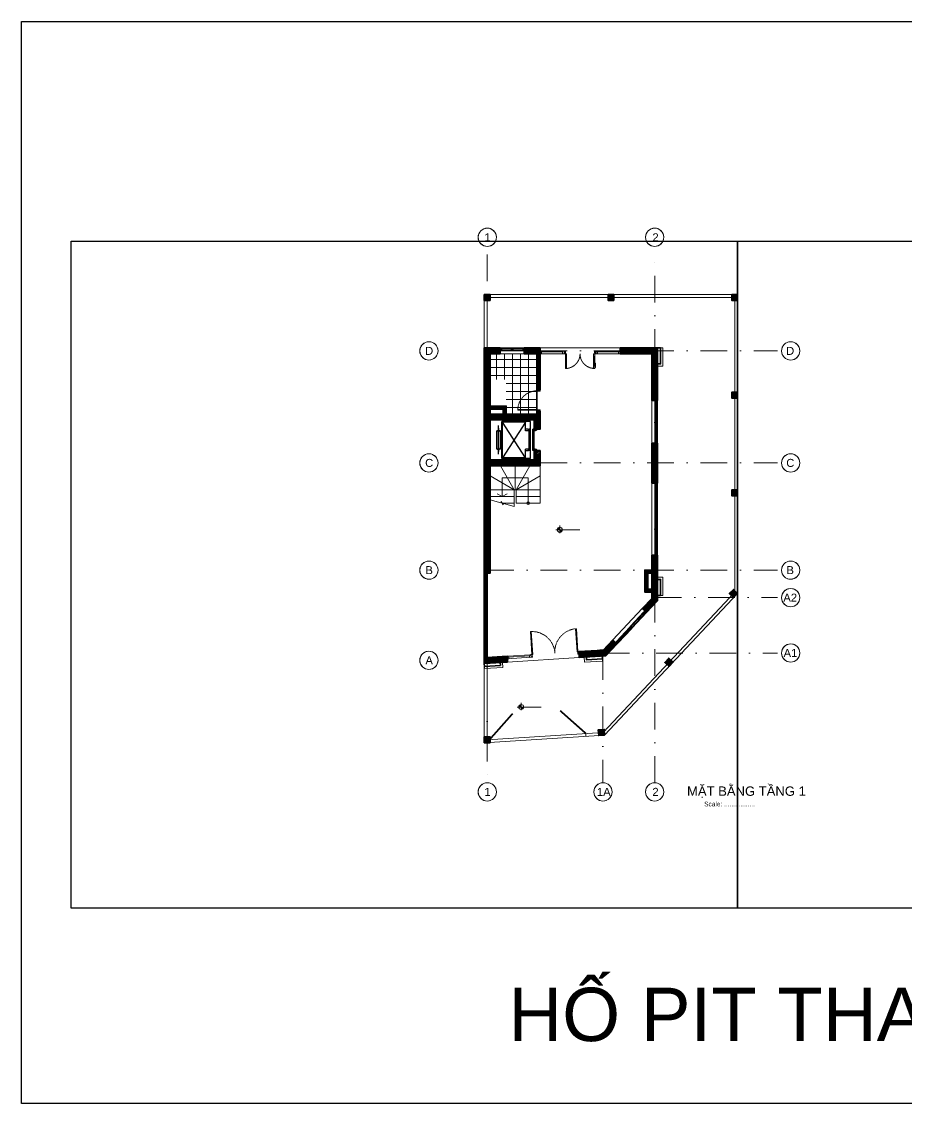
# Model space of a CAD drawing. Header units: millimetres. Extents: x -507089 to 1145492, y -1925330 to 49778.
# Drawn here: x 218842 to 252028, y -207316 to -166770 of the extents above; entities that cross this region are included whole.
import ezdxf
from ezdxf.enums import TextEntityAlignment as Align

# ---------------------------------------------------------------- set-up
doc = ezdxf.new("R2010")
doc.units = ezdxf.units.MM
doc.header["$MEASUREMENT"] = 0
doc.set_wipeout_variables(frame=1)
for name, pattern in [('DASHDOT', [1, 0.5, -0.25, 0, -0.25]), ('DASHED2', [0.375, 0.25, -0.125]), ('HIDDEN', [0.75, 0.5, -0.25]), ('HIDDEN2', [0.1875, 0.125, -0.0625])]:
    doc.linetypes.add(name, pattern=pattern)
doc.layers.get('Defpoints').update_dxf_attribs({"color": 6})
for name, color, linetype, lineweight in [('A-COT VACH', 2, 'Continuous', 35), ('A-CUA', 25, 'Continuous', 5), ('A-DIM', 251, 'Continuous', 15), ('A-HATCH', 251, 'Continuous', 5), ('A-KY HIEU', 34, 'Continuous', 20), ('A-NET THAY', 125, 'Continuous', 18), ('A-TRUC', 251, 'DASHDOT', 5), ('A-TUONG', 7, 'Continuous', 35), ('E-NoiThat', 32, 'Continuous', 9)]:
    doc.layers.add(name, color=color, linetype=linetype, lineweight=lineweight)
doc.layers.add('A-NOITHAT', color=252, linetype='Continuous')
doc.layers.add('QUYEN', color=7, linetype='Continuous')
doc.layers.add('LUOI GIONG', color=160, linetype='Continuous', plot=False)
doc.layers.get('A-DIM').off()
doc.styles.add('A1-arial', font='arial.ttf', dxfattribs={"width": 0.8})
doc.styles.get("Standard").update_dxf_attribs({"font": 'arial.ttf'})

# ---------------------------------------------------------------- blocks, each defined once
blk = doc.blocks.new('cot 220')
at = {"layer": 'A-COT VACH'}
h = blk.add_hatch(color=251, dxfattribs=at)
h.dxf.hatch_style = 1
h.paths.add_polyline_path([(110, 110), (-110, 110), (-110, -110), (110, -110)])
blk.add_lwpolyline([(-110, -110), (110, -110), (110, 110), (-110, 110)], close=True, dxfattribs=at)
blk = doc.blocks.new('AP11B2')
at = {"layer": 'A-NOITHAT'}
for p, q in [((-725, 166), (-725, 1292)), ((725, 1292), (-725, 1292)), ((558, 1417), (-568, 1417)), ((-435, 1392), (-435, 1442)), ((-385, 1392), (-385, 1442)), ((-335, 1442), (-385, 1442)), ((-335, 1392), (-385, 1392)), ((360, 1492), (-360, 1492)), ((-360, 1342), (-360, 1492)), ((360, 1342), (-360, 1342)), ((-335, 1392), (-335, 1442)), ((385, 1442), (335, 1442)), ((335, 1392), (335, 1442)), ((385, 1392), (335, 1392)), ((360, 1342), (360, 1492)), ((385, 1392), (385, 1442)), ((435, 1392), (435, 1442)), ((725, 166), (725, 1292)), ((-850, 757), (-850, 857)), ((-750, 757), (-750, 857)), ((-695, 366), (-695, 1262)), ((695, 1262), (-695, 1262)), ((695, 366), (-695, 1262)), ((-695, 366), (695, 1262)), ((695, 366), (695, 1262)), ((750, 757), (750, 857)), ((850, 757), (850, 857)), ((-750, 807), (-850, 807)), ((750, 807), (850, 807)), ((725, 166), (-725, 166)), ((-360, 366), (-695, 366)), ((-420, 246), (-420, 366)), ((-360, 246), (-420, 246)), ((417, 226), (-417, 226)), ((-417, 186), (-417, 226)), ((417, 186), (-417, 186)), ((417, 79), (-417, 79)), ((-417, 39), (-417, 79)), ((417, 39), (-417, 39)), ((-407, -67), (-407, 25)), ((-367, 25), (-407, 25)), ((-360, 246), (-360, 366)), ((-357, -15), (-357, 15)), ((0, 186), (0, 226)), ((0, 39), (0, 79)), ((357, -15), (357, 15)), ((695, 366), (360, 366)), ((360, 246), (360, 366)), ((420, 246), (360, 246)), ((407, 25), (367, 25)), ((407, -67), (407, 25)), ((417, 186), (417, 226)), ((417, 39), (417, 79)), ((420, 246), (420, 366)), ((-387, -77), (-397, -77)), ((-377, -67), (-377, -25)), ((-367, -25), (-377, -25)), ((377, -25), (367, -25)), ((377, -67), (377, -25)), ((397, -77), (387, -77))]:
    blk.add_line(p, q, dxfattribs=at)
for centre, start, end in [((-367, 15), 0, 90), ((367, 15), 90, 180), ((-397, -67), 180, 270), ((-387, -67), 270, 0), ((-367, -15), 270, 0), ((367, -15), 180, 270), ((387, -67), 180, 270), ((397, -67), 270, 0)]:
    blk.add_arc(centre, 10, start, end, dxfattribs=at)
for p in [(-900, 0), (900, 0)]:
    blk.add_point(p, dxfattribs=at)
blk = doc.blocks.new('cum tm 2')
at = {"layer": 'A-NET THAY'}
blk.add_line((-1650, -1370), (-1650, -570), dxfattribs=at)
at = {"layer": 'A-TUONG'}
for points in [[(0, 0), (-1870, 0), (-1870, -570), (-1650, -570), (-1650, -220), (0, -220)], [(0, -1720), (-1650, -1720), (-1650, -1370), (-1870, -1370), (-1870, -1940), (0, -1940)]]:
    blk.add_lwpolyline(points, dxfattribs=at)
at = {"layer": 'E-NoiThat', "xscale": 0.9583333333333351, "yscale": 0.9583333333333351, "zscale": 0.9583333333333351, "rotation": 270}
blk.add_blockref('AP11B2', (-1674, -970), dxfattribs=at)
blk = doc.blocks.new('*U198')
blk.add_line((100, 70), (867, 70))
for points in [[(-147, 1067), (-147, 1007), (-40, 1007), (-40, 1017), (0, 1017), (0, 1067)], [(-147, 0), (-147, 60), (-40, 60), (-40, 50), (0, 50), (0, 0)], [(0, 50), (967, 50), (967, 90), (0, 90)], [(100, 50), (100, 90), (867, 90), (867, 50)]]:
    blk.add_lwpolyline(points, close=True)
at = {"linetype": 'HIDDEN'}
blk.add_arc((0, 50), 967, 360, 90, dxfattribs=at)
blk = doc.blocks.new('*U193')
at = {"layer": 'A-CUA', "color": 32}
for points in [[(60, -40), (45, -40), (45, -18), (0, -18), (0, -40), (0, -40), (0, -82), (0, -82), (0, -103), (45, -103), (45, -82), (60, -82)], [(30, -82), (60, -82), (60, -40), (30, -40)], [(443, -82), (413, -82), (413, -40), (443, -40)], [(473, -82), (457, -82), (457, -40), (473, -40), (473, -18), (427, -18), (427, -40), (443, -40), (443, -82), (427, -82), (427, -103), (473, -103)], [(457, -82), (487, -82), (487, -40), (457, -40)], [(840, -40), (855, -40), (855, -18), (900, -18), (900, -40), (900, -40), (900, -82), (900, -82), (900, -103), (855, -103), (855, -82), (840, -82)], [(870, -82), (840, -82), (840, -40), (870, -40)]]:
    blk.add_lwpolyline(points, close=True, dxfattribs=at)
at = {"layer": 'A-CUA', "color": 37, "lineweight": -2}
for points in [[(45, -18), (427, -18), (427, -40), (45, -40)], [(45, -82), (427, -82), (427, -103), (45, -103)], [(855, -18), (473, -18), (473, -40), (855, -40)], [(855, -82), (473, -82), (473, -103), (855, -103)]]:
    blk.add_lwpolyline(points, close=True, dxfattribs=at)
blk = doc.blocks.new('*U181')
h = blk.add_hatch(color=254)
h.dxf.hatch_style = 1
h.paths.add_polyline_path([(22, 345), (22, 514), (50, 514), (50, 486), (27, 486), (27, 345)])
h = blk.add_hatch(color=253)
h.dxf.hatch_style = 1
h.paths.add_polyline_path([(50, 450), (90, 450), (90, 550), (50, 550)])
h.paths.add_polyline_path([(50, 100), (90, 100), (90, 0), (50, 0)])
h = blk.add_hatch(color=254)
h.dxf.hatch_style = 1
h.paths.add_polyline_path([(50, 450), (90, 450), (90, 100), (50, 100)])
h = blk.add_hatch(color=253)
h.dxf.hatch_style = 1
h.paths.add_polyline_path([(1150, 100), (1110, 100), (1110, 0), (1150, 0)])
h.paths.add_polyline_path([(1150, 450), (1110, 450), (1110, 550), (1150, 550)])
h = blk.add_hatch(color=254)
h.dxf.hatch_style = 1
h.paths.add_polyline_path([(1110, 450), (1150, 450), (1150, 100), (1110, 100)])
h = blk.add_hatch(color=253)
h.dxf.hatch_style = 1
h.paths.add_polyline_path([(0, 0), (50, 0), (50, -40), (60, -40), (60, -110), (0, -110)])
h = blk.add_hatch(color=253)
h.dxf.hatch_style = 1
h.paths.add_polyline_path([(1200, 0), (1150, 0), (1150, -40), (1140, -40), (1140, -110), (1200, -110)])
at = {"linetype": 'Continuous'}
blk.add_line((70, 100), (70, 450), dxfattribs=at)
for p, q in [((90, 450), (90, 100)), ((1110, 450), (1110, 100)), ((1130, 100), (1130, 450))]:
    blk.add_line(p, q)
for points in [[(22, 345), (22, 514), (50, 514), (50, 486), (27, 486), (27, 345)], [(50, 450), (90, 450), (90, 100), (50, 100)], [(1110, 450), (1150, 450), (1150, 100), (1110, 100)], [(0, 0), (50, 0), (50, -40), (60, -40), (60, -110), (0, -110)], [(1200, 0), (1150, 0), (1150, -40), (1140, -40), (1140, -110), (1200, -110)]]:
    blk.add_lwpolyline(points, close=True)
for points in [[(50, 450), (90, 450), (90, 550), (50, 550), (50, 450)], [(50, 453), (50, 100)], [(1150, 450), (1110, 450), (1110, 550), (1150, 550), (1150, 450)], [(1150, 453), (1150, 100)], [(50, 100), (90, 100), (90, 0), (50, 0), (50, 100)], [(1150, 100), (1110, 100), (1110, 0), (1150, 0), (1150, 100)]]:
    blk.add_lwpolyline(points)
at = {"linetype": 'HIDDEN', "ltscale": 30}
for points in [[(600, 0, 0.414214), (50, 550, 0.414214)], [(600, 0, -0.414214), (1150, 550, -0.414214)]]:
    blk.add_lwpolyline(points, format="xyb", dxfattribs=at)
blk = doc.blocks.new('*U414')
at = {"ltscale": 10}
for p, q in [((900, 0), (0, 0)), ((855, -70), (45, -70)), ((855, -110), (45, -110))]:
    blk.add_line(p, q, dxfattribs=at)
for points in [[(0, -110), (45, -110), (45, -70), (60, -70), (60, 0), (0, 0)], [(900, -110), (855, -110), (855, -70), (840, -70), (840, 0), (900, 0)]]:
    blk.add_lwpolyline(points, close=True, dxfattribs=at)
blk = doc.blocks.new('*U182')
at = {"ltscale": 10}
for p, q in [((900, 0), (0, 0)), ((855, -70), (45, -70)), ((855, -110), (45, -110))]:
    blk.add_line(p, q, dxfattribs=at)
for points in [[(0, -110), (45, -110), (45, -70), (60, -70), (60, 0), (0, 0)], [(900, -110), (855, -110), (855, -70), (840, -70), (840, 0), (900, 0)]]:
    blk.add_lwpolyline(points, close=True, dxfattribs=at)
blk = doc.blocks.new('Drawing Title - Metric')
at = {"style": 'A1-arial', "flags": 8}
blk.add_attdef('VIEWNAME', text='', height=4, dxfattribs=at).set_placement((25.62, -12.99), align=Align.BOTTOM_LEFT)
blk.add_attdef('VPSCALE', text='', height=2, dxfattribs=at).set_placement((54.7, -14.31), align=Align.TOP_RIGHT)
blk = doc.blocks.new('cotMB')
h = blk.add_hatch(color=256)
h.paths.add_polyline_path([(0, 156, 0.414214), (-156, 0), (0, 0)])
h.paths.add_polyline_path([(156, 0), (0, 0), (0, -156, 0.414214)])
for p, q in [((-256, 0), (1244, 0)), ((0, 256), (0, -206))]:
    blk.add_line(p, q)
blk.add_circle((0, 0), 156)
at = {"color": 6, "style": 'A1-arial'}
for tag, p in [('%%P0.000', (200, 85)), ('-0.050', (200, -317))]:
    blk.add_attdef(tag, p, '', height=250, dxfattribs=at)
blk = doc.blocks.new('Tag - Metric')
blk.add_lwpolyline([(0, 3.44), (-1.1, 3.26), (-2.06, 2.76), (-2.71, 2.12), (-3.13, 1.43), (-3.37, 0.73), (-3.44, 0), (-3.3, -0.99), (-2.83, -1.96), (-2.11, -2.72), (-1.16, -3.24), (0, -3.44), (1.28, -3.19), (2.29, -2.57), (2.96, -1.75), (3.33, -0.88), (3.44, 0), (3.34, 0.84), (3.08, 1.53), (2.65, 2.2), (1.84, 2.91), (1.07, 3.27), (0, 3.44)], close=True)
blk.add_circle((0, 0), 3.44)
at = {"style": 'A1-arial', "flags": 8}
blk.add_attdef('1', text='', height=3, dxfattribs=at).set_placement((0, 0), align=Align.MIDDLE_CENTER)
blk = doc.blocks.new('cot gia md a1')
at = {"layer": 'A-NET THAY'}
blk.add_lwpolyline([(680, 0), (680, -190), (0, -190), (0, -110)], dxfattribs=at)
at = {"layer": 'A-TUONG'}
blk.add_lwpolyline([(600, 0), (600, -110), (0, -110), (0, 0)], dxfattribs=at)
blk = doc.blocks.new('*U200')
at = {"layer": 'A-CUA', "color": 32}
for points in [[(60, -40), (45, -40), (45, -18), (0, -18), (0, -40), (0, -40), (0, -82), (0, -82), (0, -103), (45, -103), (45, -82), (60, -82)], [(30, -82), (60, -82), (60, -40), (30, -40)], [(792, -82), (762, -82), (762, -40), (792, -40)], [(822, -82), (807, -82), (807, -40), (822, -40), (822, -18), (777, -18), (777, -40), (792, -40), (792, -82), (777, -82), (777, -103), (822, -103)], [(807, -82), (837, -82), (837, -40), (807, -40)], [(1540, -40), (1555, -40), (1555, -18), (1600, -18), (1600, -40), (1600, -40), (1600, -82), (1600, -82), (1600, -103), (1555, -103), (1555, -82), (1540, -82)], [(1570, -82), (1540, -82), (1540, -40), (1570, -40)]]:
    blk.add_lwpolyline(points, close=True, dxfattribs=at)
at = {"layer": 'A-CUA', "color": 37, "lineweight": -2}
for points in [[(45, -18), (777, -18), (777, -40), (45, -40)], [(45, -82), (777, -82), (777, -103), (45, -103)], [(1555, -18), (822, -18), (822, -40), (1555, -40)], [(1555, -82), (822, -82), (822, -103), (1555, -103)]]:
    blk.add_lwpolyline(points, close=True, dxfattribs=at)
blk = doc.blocks.new('*U232')
at = {"layer": 'A-CUA', "color": 32}
for points in [[(60, -40), (45, -40), (45, -18), (0, -18), (0, -40), (0, -40), (0, -82), (0, -82), (0, -103), (45, -103), (45, -82), (60, -82)], [(30, -82), (60, -82), (60, -40), (30, -40)], [(900, -82), (870, -82), (870, -40), (900, -40)], [(930, -82), (915, -82), (915, -40), (930, -40), (930, -18), (885, -18), (885, -40), (900, -40), (900, -82), (885, -82), (885, -103), (930, -103)], [(915, -82), (945, -82), (945, -40), (915, -40)], [(1785, -82), (1755, -82), (1755, -40), (1785, -40)], [(1815, -82), (1800, -82), (1800, -40), (1815, -40), (1815, -18), (1770, -18), (1770, -40), (1785, -40), (1785, -82), (1770, -82), (1770, -103), (1815, -103)], [(1800, -82), (1830, -82), (1830, -40), (1800, -40)], [(2640, -40), (2655, -40), (2655, -18), (2700, -18), (2700, -40), (2700, -40), (2700, -82), (2700, -82), (2700, -103), (2655, -103), (2655, -82), (2640, -82)], [(2670, -82), (2640, -82), (2640, -40), (2670, -40)]]:
    blk.add_lwpolyline(points, close=True, dxfattribs=at)
at = {"layer": 'A-CUA', "color": 37, "lineweight": -2}
for points in [[(45, -18), (885, -18), (885, -40), (45, -40)], [(45, -82), (885, -82), (885, -103), (45, -103)], [(930, -18), (1770, -18), (1770, -40), (930, -40)], [(1770, -82), (930, -82), (930, -103), (1770, -103)], [(2655, -18), (1815, -18), (1815, -40), (2655, -40)], [(2655, -82), (1815, -82), (1815, -103), (2655, -103)]]:
    blk.add_lwpolyline(points, close=True, dxfattribs=at)
blk = doc.blocks.new('*U234')
for p, q in [((90, 1050), (50, 1050)), ((70, 100), (70, 1050)), ((2310, 1050), (2350, 1050)), ((2330, 100), (2330, 1050)), ((90, 100), (50, 100)), ((2310, 100), (2350, 100))]:
    blk.add_line(p, q)
for points in [[(50, 0), (90, 0), (90, 1150), (50, 1150)], [(2350, 0), (2310, 0), (2310, 1150), (2350, 1150)], [(0, -133), (60, -133), (60, -40), (50, -40), (50, 0), (0, 0)], [(2400, -133), (2340, -133), (2340, -40), (2350, -40), (2350, 0), (2400, 0)]]:
    blk.add_lwpolyline(points, close=True)
at = {"linetype": 'HIDDEN2'}
for centre, start, end in [((50, 0), 0, 90), ((2350, 0), 90, 180)]:
    blk.add_arc(centre, 1150, start, end, dxfattribs=at)
blk = doc.blocks.new('*U233')
at = {"ltscale": 10}
for p, q in [((900, 0), (0, 0)), ((855, -60), (45, -60)), ((855, -100), (45, -100))]:
    blk.add_line(p, q, dxfattribs=at)
for points in [[(0, -100), (45, -100), (45, -60), (60, -60), (60, 0), (0, 0)], [(900, -100), (855, -100), (855, -60), (840, -60), (840, 0), (900, 0)]]:
    blk.add_lwpolyline(points, close=True, dxfattribs=at)
blk = doc.blocks.new('TUONG RAO A17 NEW')
at = {"layer": 'A-NET THAY'}
for p, q in [((3805, -16448), (3812, -16558)), ((227, -16691), (220, -16801))]:
    blk.add_line(p, q, dxfattribs=at)
for points in [[(9500, -11200), (9500, 0), (0, 0), (0, -16801), (4510, -16516)], [(9390, -11157), (9390, -110), (110, -110), (110, -16684), (4460, -16409)]]:
    blk.add_lwpolyline(points, close=True, dxfattribs=at)
at = {"layer": 'QUYEN'}
for points in [[(212, -16665, 62.5, 62.5, 0), (1062, -15706, 0, 0, -0.192739), (1459, -16590, 0, 0, -1.782882)], [(3805, -16448, 62.5, 62.5, 0), (2846, -15598, 0, 0, 0.192739), (2557, -16523, 0, 0, 1.782882)]]:
    blk.add_lwpolyline(points, format="xyseb", dxfattribs=at)
at = {"layer": 'A-COT VACH', "xscale": -1}
for p in [(4750, -110), (110, -110), (9390, -110), (9390, -3770), (9390, -7430), (110, -16691)]:
    blk.add_blockref('cot 220', p, dxfattribs=at)
for p, rotation in [((9345, -11205), 46.80944021613277), ((6925, -13783), 46.80944021613277), ((4393, -16413), 3.618880427630842)]:
    blk.add_blockref('cot 220', p, dxfattribs=dict(at, rotation=rotation))

msp = doc.modelspace()

# ---------------------------------------------------------------- hatches: boundary and pattern name
at = {"layer": 'A-HATCH'}
h = msp.add_hatch(dxfattribs=at)
h.set_pattern_fill('ANSI31', color=256, scale=300)
h.paths.add_polyline_path([(236417, -179220), (236797, -179220), (236797, -179000), (236197, -179000), (236197, -190828), (237063, -190773), (237049, -190553), (236307, -190600), (236307, -187440), (236417, -187440)])
h.paths.add_polyline_path([(238287, -182850), (238067, -182850), (238067, -183200), (236417, -183200), (236417, -183420), (238287, -183420)])
h.paths.add_polyline_path([(238287, -181480), (236417, -181480), (236417, -181700), (238067, -181700), (238067, -182050), (238287, -182050)])
h.paths.add_polyline_path([(237017, -181180), (236417, -181180), (236417, -181290), (236907, -181290), (236907, -181480), (237017, -181480)], flags=17)
h.paths.add_polyline_path([(238287, -179220), (238177, -179220), (238177, -180570), (238287, -180570)])
h.paths.add_polyline_path([(238287, -179000), (237697, -179000), (237697, -179220), (238287, -179220)])
h.paths.add_polyline_path([(242697, -182570), (242477, -182570), (242477, -184070), (242697, -184070)])
h.paths.add_polyline_path([(242697, -186770), (242477, -186770), (242477, -188387), (242115, -188773), (242276, -188923), (242697, -188474)])
h.paths.add_polyline_path([(242327, -187440), (242477, -187440), (242477, -187330), (242217, -187330), (242217, -188150), (242477, -188150), (242477, -188040), (242327, -188040)], flags=17)
h.paths.add_polyline_path([(241181, -190090), (241020, -189939), (240658, -190325), (239744, -190383), (239758, -190602), (240759, -190539)])
h.paths.add_polyline_path([(238287, -181370), (238177, -181370), (238177, -181480), (238287, -181480)])
h.paths.add_polyline_path([(241287, -179000), (241287, -179220), (242477, -179220), (242477, -180970), (242697, -180970), (242697, -179000)])
at = {"layer": 'A-HATCH', "ltscale": 100, "transparency": 33554687}
h = msp.add_hatch(dxfattribs=at)
h.set_pattern_fill('_USER', color=256, scale=300, double=1, pattern_type=0)
h.set_pattern_definition([(0, (-5207145.2, -294929.86), (0, 300), []), (90, (-5207145.2, -294929.86), (-300, 2e-14), [])])
h.paths.add_polyline_path([(238177, -179220), (236417, -179220), (236417, -180180), (237017, -180180), (237017, -181480), (238177, -181480)])

# ---------------------------------------------------------------- linework, layer by layer
at = {"layer": 'A-KY HIEU'}
for points in [[(236867, -184570), (236867, -183870), (237837, -183870), (237837, -184820)], [(236685, -184470), (236867, -184570), (237050, -184470)], [(236417, -184699), (236819, -184807), (236832, -184759), (236903, -184881), (236916, -184833), (237317, -184941)]]:
    msp.add_lwpolyline(points, dxfattribs=at)
msp.add_circle((237837, -184820), 50, dxfattribs=at)
at = {"layer": 'A-NET THAY'}
for p, q in [((237697, -179000), (236797, -179000)), ((236797, -179220), (237697, -179220)), ((238177, -181370), (238177, -180570)), ((237317, -184320), (236798, -183420)), ((237352, -183420), (237352, -184320)), ((237387, -184320), (237907, -183420)), ((238287, -183420), (238287, -184820)), ((237317, -184320), (236417, -183800)), ((237387, -184320), (238287, -183800)), ((238287, -184320), (236417, -184320)), ((237317, -184320), (237317, -184941)), ((237387, -184320), (237387, -184820)), ((237317, -184570), (236417, -184570)), ((237317, -184820), (236867, -184820)), ((238287, -184570), (237387, -184570)), ((238287, -184820), (237387, -184820)), ((242115, -188773), (241020, -189939)), ((241181, -190090), (242276, -188923)), ((237063, -190773), (239758, -190602))]:
    msp.add_line(p, q, dxfattribs=at)
at = {"layer": 'A-NET THAY', "ltscale": 100}
for p, q in [((241287, -179000), (238287, -179000)), ((242477, -180970), (242477, -182570)), ((242697, -180970), (242697, -182570)), ((242477, -184070), (242477, -186770)), ((242697, -184070), (242697, -186770))]:
    msp.add_line(p, q, dxfattribs=at)
at = {"layer": 'A-TRUC', "ltscale": 2000}
for p, q in [((236307, -175500), (236307, -195297)), ((242587, -195297), (242587, -175500)), ((236307, -179110), (247197, -179110)), ((236307, -183310), (247197, -183310)), ((236307, -187330), (247197, -187330)), ((242587, -188360), (247197, -188360)), ((240647, -190435), (240647, -195297)), ((240647, -190435), (247197, -190435))]:
    msp.add_line(p, q, dxfattribs=at)
at = {"layer": 'A-TUONG'}
for p, q in [((236797, -179000), (236797, -179220)), ((237697, -179000), (237697, -179220)), ((238287, -179220), (238287, -179000)), ((241287, -179220), (241287, -179000)), ((242477, -180970), (242697, -180970)), ((242477, -182570), (242697, -182570)), ((242477, -184070), (242697, -184070)), ((242477, -186770), (242697, -186770)), ((242276, -188923), (242115, -188773)), ((241181, -190090), (241020, -189939)), ((237063, -190773), (237049, -190553)), ((239744, -190383), (239758, -190602))]:
    msp.add_line(p, q, dxfattribs=at)
for points in [[(236197, -179000), (236197, -190828), (237063, -190773)], [(236797, -179000), (236197, -179000)], [(238287, -179000), (237697, -179000)], [(242697, -180970), (242697, -179000), (241287, -179000)], [(236797, -179220), (236417, -179220), (236417, -187440), (236307, -187440), (236307, -190600), (237049, -190553)], [(238287, -179220), (237697, -179220)], [(242477, -180970), (242477, -179220), (241287, -179220)], [(236417, -181180), (237017, -181180), (237017, -181480)], [(236417, -181290), (236907, -181290), (236907, -181480)], [(242477, -184070), (242477, -182570)], [(242697, -184070), (242697, -182570)], [(242115, -188773), (242477, -188387), (242477, -186770)], [(242276, -188923), (242697, -188474), (242697, -186770)], [(242477, -187330), (242217, -187330), (242217, -188150), (242477, -188150)], [(242477, -187440), (242327, -187440), (242327, -188040), (242477, -188040)], [(239744, -190383), (240658, -190325), (241020, -189939)], [(239758, -190602), (240759, -190539), (241181, -190090)]]:
    msp.add_lwpolyline(points, dxfattribs=at)
for points in [[(238287, -180570), (238287, -179220), (238177, -179220), (238177, -180570)], [(238287, -181370), (238287, -181480), (238177, -181480), (238177, -181370)]]:
    msp.add_lwpolyline(points, close=True, dxfattribs=at)
at = {"layer": 'LUOI GIONG'}
for points in [[(220697, -175000), (245697, -175000), (245697, -200000), (220697, -200000)], [(245697, -175000), (270697, -175000), (270697, -200000), (245697, -200000)]]:
    msp.add_lwpolyline(points, close=True, dxfattribs=at)

# ---------------------------------------------------------------- block references
at = {"layer": 'A-COT VACH', "xscale": -1}
for p in [(236307, -179110), (242587, -179110), (236307, -181590), (238177, -181590), (236307, -183310), (238177, -183310), (242587, -183310), (236307, -187330), (242587, -187330), (242587, -188360), (240647, -190435), (236307, -190710)]:
    msp.add_blockref('cot 220', p, dxfattribs=at)
at = {"layer": 'A-CUA'}
msp.add_blockref('*U193', (236797, -179000), dxfattribs=at)
at = {"layer": 'A-CUA', "xscale": -1}
for name, p, rotation in [('*U182', (238287, -179220), 180), ('*U200', (242697, -182570), 270), ('*U232', (242697, -186770), 270), ('*U200', (241194, -190102), 226.8094402161387), ('*U233', (237055, -190653), 183.6188805379441)]:
    msp.add_blockref(name, p, dxfattribs=dict(at, rotation=rotation))
at = {"layer": 'A-CUA', "rotation": 180}
for name, p in [('*U181', (240387, -179220)), ('*U414', (241287, -179220))]:
    msp.add_blockref(name, p, dxfattribs=at)
at = {"layer": 'A-CUA', "extrusion": (0, 0, -1), "xscale": 0.7500000000000002, "yscale": 0.7500000000000002, "zscale": -0.7500000000000002}
msp.add_blockref('*U198', (-238177, -181370), dxfattribs=at)
at = {"layer": 'A-CUA', "extrusion": (0, 0, -1), "xscale": -0.7500000000000047, "yscale": 0.7500000000000047, "zscale": -0.7500000000000047, "rotation": 356.3811194620559}
msp.add_blockref('*U234', (-237947, -190496), dxfattribs=at)
at = {"layer": 'A-DIM'}
msp.add_blockref('TUONG RAO A17 NEW', (236197, -177000), dxfattribs=at)
at = {"layer": 'A-KY HIEU', "xscale": 0.6000001304413576, "yscale": 0.6000001304413576, "zscale": 0.6000001304413576}
for p in [(239031, -185815), (237584, -192460)]:
    msp.add_blockref('cotMB', p, dxfattribs=at)
at = {"layer": 'A-KY HIEU', "xscale": 87.5, "yscale": 87.5, "zscale": 87.5}
msp.add_blockref('Drawing Title - Metric', (241559, -194756), dxfattribs=at).add_auto_attribs({'VPSCALE': 'Scale: .................', 'VIEWNAME': 'MẶT BẰNG TẦNG 1'})
at = {"layer": 'A-NET THAY', "xscale": -1}
for p, rotation in [((242697, -179000), 90), ((240623, -190548), 3.618880414296068)]:
    msp.add_blockref('cot gia md a1', p, dxfattribs=dict(at, rotation=rotation))
at = {"layer": 'A-NET THAY'}
for p, rotation in [((242697, -188274), 90.00000000000001), ((236197, -190828), 3.618880414282989)]:
    msp.add_blockref('cot gia md a1', p, dxfattribs=dict(at, rotation=rotation))
at = {"layer": 'A-TUONG', "xscale": -1}
msp.add_blockref('cum tm 2', (236417, -181480), dxfattribs=at)

# ---------------------------------------------------------------- texts
at = {"layer": 'A-TUONG', "linetype": 'DASHED2', "ltscale": 1000}
msp.add_text('HỐ PIT THANG MÁY SÂU 1250MM (LẤY THEO Ý KIẾN CĐT - MR. HÀ)', height=2000, dxfattribs=at).set_placement((327130, -204982), align=Align.RIGHT)

# ---------------------------------------------------------------- next in the draw order: block references
at = {"layer": 'A-KY HIEU'}
ref = msp.add_blockref('Tag - Metric', (236307, -174852), dxfattribs=dict(at, xscale=99.58624542824019, yscale=99.58624542824019, zscale=99.58624542824019, rotation=180))
ref.add_attrib('DETAIL#', '1', dxfattribs={"layer": '0', "height": 300, "style": 'A1-arial'}).set_placement((236317, -174853), align=Align.MIDDLE_CENTER)
ref = msp.add_blockref('Tag - Metric', (242587, -174852), dxfattribs=dict(at, xscale=99.58624542824019, yscale=99.58624542824019, zscale=99.58624542824019, rotation=180))
ref.add_attrib('DETAIL#', '2', dxfattribs={"layer": '0', "height": 300, "style": 'A1-arial'}).set_placement((242619, -174853), align=Align.MIDDLE_CENTER)
ref = msp.add_blockref('Tag - Metric', (234118, -179110), dxfattribs=dict(at, xscale=-99.58624542824019, yscale=99.58624542824019, zscale=99.58624542824019))
ref.add_attrib('DETAIL#', 'D', dxfattribs={"layer": '0', "height": 300, "style": 'A1-arial'}).set_placement((234128, -179110), align=Align.MIDDLE_CENTER)
ref = msp.add_blockref('Tag - Metric', (247689, -179110), dxfattribs=dict(at, xscale=99.58624542824019, yscale=99.58624542824019, zscale=99.58624542824019))
ref.add_attrib('DETAIL#', 'D', dxfattribs={"layer": '0', "height": 300, "style": 'A1-arial'}).set_placement((247669, -179110), align=Align.MIDDLE_CENTER)
ref = msp.add_blockref('Tag - Metric', (234118, -183310), dxfattribs=dict(at, xscale=-99.58624542824019, yscale=99.58624542824019, zscale=99.58624542824019))
ref.add_attrib('DETAIL#', 'C', dxfattribs={"layer": '0', "height": 300, "style": 'A1-arial'}).set_placement((234128, -183310), align=Align.MIDDLE_CENTER)
ref = msp.add_blockref('Tag - Metric', (247689, -183310), dxfattribs=dict(at, xscale=99.58624542824019, yscale=99.58624542824019, zscale=99.58624542824019))
ref.add_attrib('DETAIL#', 'C', dxfattribs={"layer": '0', "height": 300, "style": 'A1-arial'}).set_placement((247674, -183310), align=Align.MIDDLE_CENTER)
ref = msp.add_blockref('Tag - Metric', (234118, -187330), dxfattribs=dict(at, xscale=-99.58624542824019, yscale=99.58624542824019, zscale=99.58624542824019))
ref.add_attrib('DETAIL#', 'B', dxfattribs={"layer": '0', "height": 300, "style": 'A1-arial'}).set_placement((234128, -187330), align=Align.MIDDLE_CENTER)
ref = msp.add_blockref('Tag - Metric', (247689, -187330), dxfattribs=dict(at, xscale=99.58624542824019, yscale=99.58624542824019, zscale=99.58624542824019))
ref.add_attrib('DETAIL#', 'B', dxfattribs={"layer": '0', "height": 300, "style": 'A1-arial'}).set_placement((247670, -187330), align=Align.MIDDLE_CENTER)
ref = msp.add_blockref('Tag - Metric', (247689, -188360), dxfattribs=dict(at, xscale=99.58624542824019, yscale=99.58624542824019, zscale=99.58624542824019))
ref.add_attrib('DETAIL#', 'A2', dxfattribs={"layer": '0', "height": 300, "style": 'A1-arial'}).set_placement((247670, -188360), align=Align.MIDDLE_CENTER)
ref = msp.add_blockref('Tag - Metric', (247689, -190435), dxfattribs=dict(at, xscale=99.58624542824019, yscale=99.58624542824019, zscale=99.58624542824019))
ref.add_attrib('DETAIL#', 'A1', dxfattribs={"layer": '0', "height": 300, "style": 'A1-arial'}).set_placement((247679, -190435), align=Align.MIDDLE_CENTER)
ref = msp.add_blockref('Tag - Metric', (234118, -190710), dxfattribs=dict(at, xscale=-99.58624542824019, yscale=99.58624542824019, zscale=99.58624542824019))
ref.add_attrib('DETAIL#', 'A', dxfattribs={"layer": '0', "height": 300, "style": 'A1-arial'}).set_placement((234128, -190710), align=Align.MIDDLE_CENTER)
ref = msp.add_blockref('Tag - Metric', (236307, -195640), dxfattribs=dict(at, xscale=-99.58624542824019, yscale=99.58624542824019, zscale=99.58624542824019))
ref.add_attrib('DETAIL#', '1', dxfattribs={"layer": '0', "height": 300, "style": 'A1-arial'}).set_placement((236317, -195640), align=Align.MIDDLE_CENTER)
ref = msp.add_blockref('Tag - Metric', (240647, -195640), dxfattribs=dict(at, xscale=-99.58624542824019, yscale=99.58624542824019, zscale=99.58624542824019))
ref.add_attrib('DETAIL#', '1A', dxfattribs={"layer": '0', "height": 300, "style": 'A1-arial'}).set_placement((240679, -195640), align=Align.MIDDLE_CENTER)
ref = msp.add_blockref('Tag - Metric', (242587, -195640), dxfattribs=dict(at, xscale=-99.58624542824019, yscale=99.58624542824019, zscale=99.58624542824019))
ref.add_attrib('DETAIL#', '2', dxfattribs={"layer": '0', "height": 300, "style": 'A1-arial'}).set_placement((242619, -195640), align=Align.MIDDLE_CENTER)

# ---------------------------------------------------------------- next in the draw order: linework, layer by layer
at = {"layer": 'Defpoints', "color": 1}
msp.add_lwpolyline([(218842, -166770), (356929, -166770), (356929, -207316), (218842, -207316)], close=True, dxfattribs=at)

doc.saveas('drawing.dxf')
